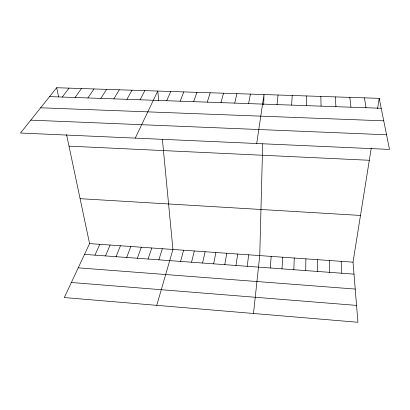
<?xml version="1.0" encoding="UTF-8"?>
<svg xmlns="http://www.w3.org/2000/svg" width="410" height="410" viewBox="0 0 410 410"><rect width="100%" height="100%" fill="white"/><g stroke="black" fill="none" stroke-linecap="round" stroke-linejoin="round"><path stroke-width="0.61" d="M305.722 270.59L305.88 258.848M306.296 105.631L306.475 95.95M262.682 143.9L259.745 255.594L253.488 313.486M263.712 104.658L263.978 94.551L256.716 143.51M293.821 269.718L294.257 258.028M281.983 268.852L282.69 257.213M291.623 105.114L292.217 95.479M270.21 267.986L271.189 256.399M277.042 104.601L278.052 95.012M247.194 266.3L248.701 254.815M235.95 265.48L237.708 254.041M66.538 134.444L89.575 243.591L64.308 297.563L357.945 322.275L353.02 262.174L371.255 148.097M377.548 108.711L379.209 98.344L56.677 87.725L20.5 133.019L389.5 149.409L379.209 98.344M224.767 264.66L226.776 253.267M248.603 103.602L250.407 94.1M213.636 263.845L215.896 252.498M202.571 263.035L205.077 251.735M234.73 103.115L236.924 93.659M191.557 262.226L194.309 250.976M180.605 261.426L183.593 250.223M220.949 102.633L223.522 93.219M156.758 305.342L172.938 249.47L162.396 139.441M158.865 259.832L162.334 248.721M207.255 102.151L210.202 92.778M148.082 259.043L151.782 247.978M137.35 258.254L141.281 247.235M193.653 101.67L196.969 92.342M126.675 257.475L130.836 246.502M180.139 101.198L183.818 91.912M116.056 256.696L120.443 245.769M105.493 255.922L110.105 245.036M166.706 100.722L170.75 91.481M94.976 255.153L99.814 244.314M135.259 138.119L157.763 91.051L158.711 100.952M140.102 99.789L144.853 90.625M126.926 99.322L132.025 90.205M113.831 98.866L119.274 89.785M100.819 98.405L106.6 89.37M87.889 97.954L94.008 88.955M75.04 97.503L81.487 88.539M62.274 97.052L69.044 88.129M49.584 96.606L381.208 108.266M40.646 107.794L383.739 120.827M30.786 120.145L386.553 134.777M69.008 146.139L369.308 160.279M80.099 198.681L360.492 215.44M89.575 243.591L353.02 262.174M84.521 254.384L353.999 274.126M78.223 267.832L355.224 289.065M71.361 282.49L356.562 305.404M56.677 87.725L58.599 96.821M364.464 97.857L366.017 107.733M349.822 97.375L350.934 107.2M335.277 96.898L335.954 106.677M341.14 261.334L341.832 273.234M329.322 260.504L329.727 272.348M320.83 96.422L321.076 106.149M317.571 259.673L317.694 271.466"/></g></svg>
